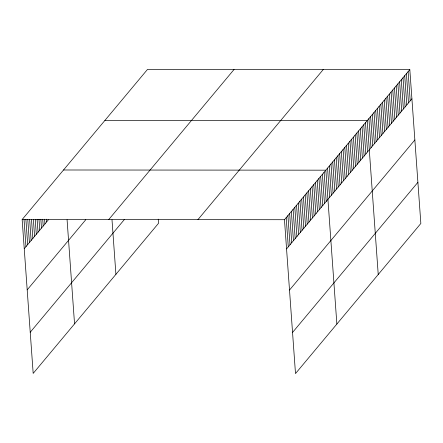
<?xml version="1.0" encoding="UTF-8"?>
<svg xmlns="http://www.w3.org/2000/svg" width="443" height="443" viewBox="0 0 443 443"><rect width="100%" height="100%" fill="white"/><g stroke="black" fill="none" stroke-linecap="round" stroke-linejoin="round"><path stroke-width="0.66" d="M158.234 219.169L158.533 223.283L33.181 373.405L22.15 219.534L147.502 69.413L409.819 69.595L420.85 223.466L295.498 373.587L284.467 219.717L409.819 69.595M24.243 248.733L48.376 219.833M27.195 289.872L85.792 219.695M108.718 219.595L234.065 69.473M30.229 332.261L124.472 219.401M197.905 219.656L323.257 69.534M286.56 248.916L411.912 98.8M289.512 290.06L414.864 139.938M292.552 332.444L417.899 182.328M104.88 120.452L367.203 120.634L378.228 274.51M63.515 169.99L325.838 170.178L336.863 324.049M22.15 219.534L284.467 219.717M408.114 71.639L410.207 100.838M406.408 73.682L408.501 102.881M404.708 75.72L406.801 104.925M403.003 77.763L405.096 106.962M401.297 79.806L403.39 109.006M399.592 81.844L401.685 111.049M397.886 83.888L399.979 113.087M396.18 85.931L398.274 115.13M394.475 87.969L396.568 117.173M392.775 90.012L394.868 119.211M391.069 92.055L393.162 121.255M389.364 94.093L391.457 123.298M387.658 96.137L389.751 125.336M385.953 98.18L388.046 127.379M384.247 100.223L386.34 129.422M382.542 102.261L384.635 131.466M380.842 104.304L382.935 133.504M379.136 106.348L381.229 135.547M377.43 108.385L379.524 137.59M375.725 110.429L377.818 139.628M374.019 112.472L376.113 141.671M372.314 114.51L374.407 143.715M370.608 116.553L372.701 145.753M368.908 118.597L371.001 147.796M365.475 122.7L367.568 151.899M363.753 124.765L365.846 153.965M362.031 126.831L364.124 156.03M360.309 128.891L362.402 158.096M358.581 130.956L360.674 160.161M356.859 133.022L358.952 162.221M355.136 135.087L357.23 164.287M353.414 137.147L355.507 166.352M351.687 139.213L353.78 168.418M349.964 141.278L352.058 170.477M348.242 143.344L350.335 172.543M346.52 145.409L348.613 174.608M344.792 147.469L346.886 176.674M343.07 149.535L345.163 178.734M341.348 151.6L343.441 180.799M339.626 153.666L341.719 182.865M337.898 155.726L339.991 184.93M336.176 157.791L338.269 186.99M334.454 159.857L336.547 189.056M332.732 161.922L334.825 191.121M331.004 163.982L333.097 193.187M329.282 166.047L331.375 195.247M327.56 168.113L329.653 197.312M324.11 172.238L326.203 201.443M322.388 174.304L324.481 203.503M320.666 176.369L322.759 205.569M318.943 178.435L321.037 207.634M317.216 180.495L319.309 209.7M315.494 182.56L317.587 211.76M313.771 184.626L315.865 213.825M312.049 186.691L314.142 215.891M310.321 188.751L312.415 217.956M308.599 190.817L310.693 220.016M306.877 192.882L308.97 222.081M305.149 194.948L307.243 224.147M303.427 197.008L305.52 226.212M301.705 199.073L303.798 228.272M299.983 201.139L302.076 230.338M298.255 203.204L300.348 232.403M296.533 205.264L298.626 234.469M294.811 207.33L296.904 236.529M293.089 209.395L295.182 238.594M291.361 211.461L293.454 240.66M289.639 213.52L291.732 242.725M287.917 215.586L290.01 244.785M286.195 217.651L288.288 246.851M111.996 219.728L115.911 274.328M67.081 219.767L74.546 323.866M46.454 219.185L46.648 221.899M44.588 219.207L44.926 223.964M42.716 219.235L43.204 226.03M40.845 219.263L41.481 228.09M38.978 219.291L39.754 230.155M37.107 219.318L38.032 232.221M35.235 219.346L36.309 234.286M33.369 219.368L34.587 236.346M31.497 219.396L32.86 238.412M29.631 219.423L31.137 240.477M27.759 219.451L29.415 242.542M25.888 219.479L27.693 244.602M24.022 219.506L25.965 246.668"/></g></svg>
